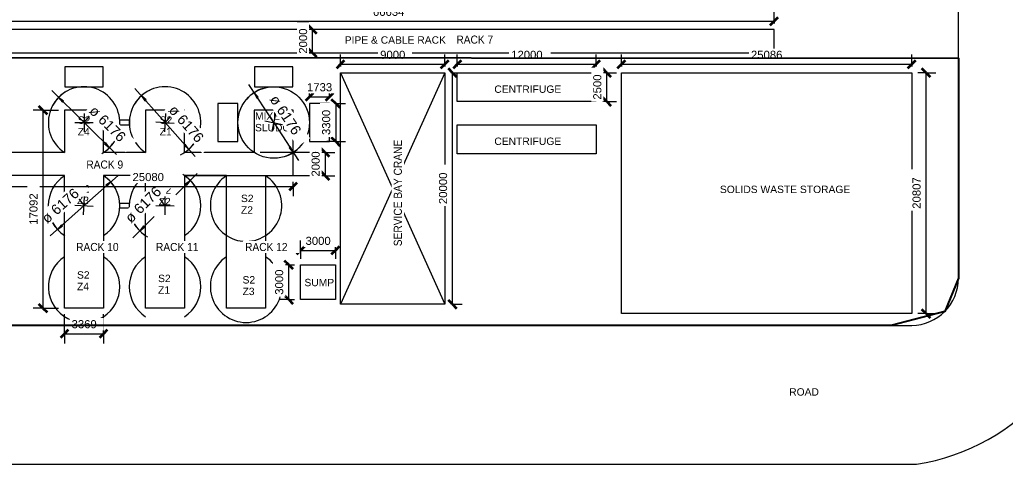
# Model space of a CAD drawing. Header units: millimetres. Extents: x 14826 to 398923, y -54749 to 51265.
# Drawn here: x 178185 to 263353, y -45560 to -7169 of the extents above; entities that cross this region are included whole.
import ezdxf

# ---------------------------------------------------------------- set-up
doc = ezdxf.new("R2010")
doc.units = ezdxf.units.MM
doc.linetypes.add('IMPORT-DASHED', pattern=[0])
for name, color, linetype, lineweight in [('A-ANNO-DIMS', 7, 'Continuous', 9), ('A-ANNO-DIMS-350', 7, 'Continuous', 9), ('FUTURE', 7, 'IMPORT-DASHED', 9), ('G-ANNO-TEXT', 7, 'Continuous', 9), ('PDF3_Geometry', 7, 'Continuous', 9), ('PDF3_Text', 7, 'Continuous', 9)]:
    doc.layers.add(name, color=color, linetype=linetype, lineweight=lineweight)
doc.layers.add('LAYOUT IMPORT_dwg', color=7, linetype='Continuous', lineweight=9, true_color=0x767676)
doc.styles.add('Arial', font='arial.ttf', dxfattribs={"height": 636.361708})
doc.styles.add('Arial_3', font='arial.ttf', dxfattribs={"height": 700})
doc.styles.add('Arial_4', font='arial.ttf', dxfattribs={"width": 0.9, "height": 700})
doc.styles.add('Arial_5', font='arial.ttf', dxfattribs={"height": 875})
doc.dimstyles.new('Diameter_-_2_5mm_Arial_1', dxfattribs={"dimscale": 304.8, "dimtxt": 892.726975, "dimasz": 1.722441, "dimexe": 2.755906, "dimexo": 0, "dimgap": 1.722441, "dimtad": 1, "dimjust": 3, "dimdec": 0, "dimzin": 0, "dimdsep": 46, "dimtxsty": 'Arial_5', "dimsah": 1, "dimcen": 0.09, "dimdle": 2.755906, "dimazin": 0, "dimtfac": 1, "dimtdec": 4, "dimtix": 1, "dimtmove": 0, "dimatfit": 2, "dimfxl": 1, "dimtvp": 1, "dimtfill": 1, "dimtolj": 1, "dimtzin": 0, "dimarcsym": 2})
doc.dimstyles.new('Diameter_-_2_5mm_Arial_2', dxfattribs={"dimscale": 304.8, "dimtxt": 892.726975, "dimasz": 1.722441, "dimexe": 2.755906, "dimexo": 0, "dimgap": 1.722441, "dimtad": 1, "dimjust": 3, "dimdec": 0, "dimzin": 0, "dimdsep": 46, "dimtxsty": 'Arial_5', "dimsah": 1, "dimcen": 0.09, "dimdle": 2.755906, "dimazin": 0, "dimtfac": 1, "dimtdec": 4, "dimtix": 1, "dimtmove": 0, "dimatfit": 2, "dimfxl": 1, "dimtvp": 1, "dimtfill": 1, "dimtolj": 1, "dimtzin": 0, "dimarcsym": 2})
doc.dimstyles.new('Greene_Arch_tick_-_2mm', dxfattribs={"dimscale": 304.8, "dimtxt": 714.18158, "dimasz": 2.296588, "dimexe": 2.755906, "dimexo": 1.722441, "dimgap": 0.86122, "dimtad": 1, "dimdec": 0, "dimzin": 0, "dimdsep": 46, "dimtxsty": 'Arial_3', "dimblk1": 'OBLIQUE', "dimblk2": 'OBLIQUE', "dimsah": 1, "dimcen": 0.09, "dimazin": 0, "dimtfac": 1, "dimtdec": 4, "dimtix": 1, "dimtmove": 0, "dimatfit": 3, "dimfxl": 1, "dimtvp": 1, "dimtfill": 1, "dimtolj": 1, "dimtzin": 0, "dimarcsym": 2})

# ---------------------------------------------------------------- blocks, each defined once
blk = doc.blocks.new('LAYOUT IMPORT_dwg__U2-326937-LEVEL 1')
at = {"layer": 'PDF3_Geometry', "flags": 128}
blk.add_lwpolyline([(1650, 781), (1650, 867), (-1650, 867), (-1650, -867), (-842, -867), (842, -867), (1650, -867), (1650, 113), (1650, 405)], close=True, dxfattribs=at)
blk = doc.blocks.new('LAYOUT IMPORT_dwg__U3-326938-LEVEL 1')
blk.add_blockref('LAYOUT IMPORT_dwg__U2-326937-LEVEL 1', (944555, 32537))
for p, rotation in [((940600, 28582), 89.99999999999997), ((944555, 24628), 180)]:
    blk.add_blockref('LAYOUT IMPORT_dwg__U2-326937-LEVEL 1', p, dxfattribs=dict(rotation=rotation))
blk = doc.blocks.new('LAYOUT IMPORT_dwg-326166-LEVEL 1')
at = {"lineweight": 9}
for p, q in [((-26933, 315379), (-88522, 315417)), ((-10868, 212791), (-10868, 311765)), ((-22851, 83899), (-22851, 311338)), ((-44685, 261983), (-24685, 270983))]:
    blk.add_line(p, q, dxfattribs=at)
at = {"lineweight": 9, "flags": 128}
for points in [[(-44685, 286252), (-44685, 311338), (-23877, 311338), (-23877, 286252)], [(-44685, 284073), (-42185, 284073), (-42185, 272073), (-44685, 272073)], [(-28085, 258534), (-28085, 261534), (-25085, 261534), (-25085, 258534)], [(-40605, 242908), (-40605, 243731), (-40155, 243731), (-40155, 242908)], [(-33428, 242908), (-33428, 243731), (-32978, 243731), (-32978, 242908)]]:
    blk.add_lwpolyline(points, close=True, dxfattribs=at)
for points in [[(-37792, 245135), (-37792, 241504), (-41440, 241504), (-41440, 238135), (-37792, 238135), (-37792, 232810)], [(-46406, 232810), (-46406, 299444), (-48406, 299444), (-48406, 232810)], [(-44685, 270983), (-24685, 270983), (-24685, 261983), (-44685, 261983), (-44685, 270983), (-24685, 261983)], [(-35792, 255504), (-24348, 255504), (-24348, 252135), (-35792, 252135), (-35792, 248504), (-35792, 257891), (-37792, 257891), (-41440, 257891), (-41440, 254521), (-37792, 254521), (-37792, 248504), (-41440, 248504), (-41440, 245135), (-37792, 245135)], [(-35792, 248504), (-24348, 248504), (-24348, 245135), (-35792, 245135), (-35792, 241504), (-24348, 241504), (-24348, 238135), (-35792, 238135), (-35792, 232810), (-35792, 230410), (-35867, 202793)]]:
    blk.add_lwpolyline(points, dxfattribs=at)
at = {"lineweight": 9}
blk.add_circle((-40380, 256206), 3088, dxfattribs=at)
for centre, radius, start, end in [((-29158, 308886), 18516, 8.94637, 89.02251), ((-26962, 311268), 4111, 0.98045, 89.59221), ((-40380, 246819), 3088, 33.06079, 326.93921), ((-33203, 246819), 3088, 33.06079, 146.93921), ((-33203, 246819), 3088, 213.06079, 326.93921), ((-40380, 239819), 3088, 33.06079, 326.93921), ((-33203, 239819), 3088, 33.06079, 146.93921), ((-33203, 239819), 3088, 213.06079, 326.93921)]:
    blk.add_arc(centre, radius, start, end, dxfattribs=at)
at = {"layer": 'FUTURE', "color": 1, "linetype": 'Continuous', "true_color": 0xff0000, "flags": 128}
blk.add_lwpolyline([(-40186, 284073), (-37686, 284073), (-37686, 272073), (-40186, 272073)], close=True, dxfattribs=at)
at = {"layer": 'FUTURE', "color": 1, "linetype": 'Continuous', "true_color": 0xff0000}
for centre, start, end in [((-33203, 253819), 213.06079, 146.93921), ((-26203, 253819), 213.06079, 146.93921), ((-26203, 246819), 33.06079, 146.93921), ((-26203, 246819), 213.06079, 326.93921), ((-26203, 239819), 33.06079, 146.93921), ((-26203, 239819), 213.06079, 33.06079)]:
    blk.add_arc(centre, 3088, start, end, dxfattribs=at)
at = {"layer": 'PDF3_Geometry', "flags": 128}
blk.add_lwpolyline([(-45115, 241469), (-45201, 241469), (-45201, 238169), (-43468, 238169), (-43468, 238978), (-43468, 240661), (-43468, 241469), (-44447, 241469), (-44740, 241469)], close=True, dxfattribs=at)
blk.add_blockref('LAYOUT IMPORT_dwg__U3-326938-LEVEL 1', (-984934, 227623))
at = {"layer": 'PDF3_Text', "attachment_point": 1, "rotation": 90, "line_spacing_factor": 0.941778, "style": 'Arial'}
for s, insert, char_height, width in [('SOLIDS WASTE STORAGE', (-34927, 294767), 636.36, 13443.39), ('ROAD', (-17435, 300755), 636.4, 3060.98), ('CENTRIFUGE', (-43582, 275273), 636.4, 6885.26), ('CENTRIFUGE', (-39083, 275273), 636.4, 6885.26), ('PIPE & CABLE RACK', (-47828, 262345), 636.36, 10444.72), ('SUMP', (-26882, 258863), 636.4, 3060.98), ('MIXED\\PSLUDGE', (-41258, 254592), 636.4, 4361.7), ('S2\\PZ2', (-34147, 253378), 636.4, 1300.72), ('S2\\PZ3', (-27115, 253517), 636.4, 1300.72), ('S2\\PZ1', (-40907, 246353), 636.4, 1300.72), ('S2\\PZ2', (-34871, 246270), 636.4, 1300.72), ('S2\\PZ1', (-27236, 246218), 636.4, 1300.72), ('S2\\PZ4', (-40907, 239276), 636.4, 1300.72), ('S2\\PZ3', (-34972, 239210), 636.4, 1300.72), ('S2\\PZ4', (-27537, 239210), 636.4, 1300.72)]:
    blk.add_mtext(s, dxfattribs=dict(at, insert=insert, char_height=char_height, width=width))
blk = doc.blocks.new('DIMBLOCK18-LEVEL 1')
at = {"layer": 'A-ANNO-DIMS-350', "transparency": 16777216}
for p, q in [((256505, -11743), (255789, -11743)), ((256505, -32551), (256505, -11743)), ((256505, -11743), (257345, -11743)), ((256505, -32551), (255789, -32551)), ((256505, -32551), (257345, -32551))]:
    blk.add_line(p, q, dxfattribs=at)
at = {"layer": 'A-ANNO-DIMS-350', "lineweight": 35, "transparency": 16777216}
for p, q in [((256505, -11743), (256155, -11393)), ((256505, -11743), (256855, -12093)), ((256505, -32551), (256155, -32201)), ((256505, -32551), (256855, -32901))]:
    blk.add_line(p, q, dxfattribs=at)
at = {"layer": 'A-ANNO-DIMS-350', "color": 0, "transparency": 16777216, "insert": (255334, -23493), "char_height": 700, "width": 3230.3, "attachment_point": 1, "rotation": 90, "line_spacing_factor": 0.941778, "style": 'Arial_3', "bg_fill": 3, "box_fill_scale": 1.25, "bg_fill_color": 256, "bg_fill_true_color": 13158600, "bg_fill_transparency": 0}
blk.add_mtext('20807', dxfattribs=at)
blk = doc.blocks.new('_Oblique')
at = {"color": 0, "linetype": 'ByBlock', "lineweight": -2}
blk.add_line((-0.5, -0.5), (0.5, 0.5), dxfattribs=at)
blk = doc.blocks.new('DIMBLOCK19-LEVEL 1')
at = {"layer": 'A-ANNO-DIMS-350', "transparency": 16777216}
for p, q in [((230178, -11019), (230178, -10179)), ((255264, -11019), (255264, -10179)), ((230178, -11019), (255264, -11019)), ((230178, -11019), (230178, -11218)), ((255264, -11019), (255264, -11218))]:
    blk.add_line(p, q, dxfattribs=at)
at = {"layer": 'A-ANNO-DIMS-350', "lineweight": 35, "transparency": 16777216}
for p, q in [((230178, -11019), (229828, -11369)), ((230178, -11019), (230528, -10669)), ((255264, -11019), (254914, -11369)), ((255264, -11019), (255614, -10669))]:
    blk.add_line(p, q, dxfattribs=at)
at = {"layer": 'A-ANNO-DIMS-350', "color": 0, "transparency": 16777216, "insert": (241375, -9848), "char_height": 700, "width": 3230.3, "attachment_point": 1, "line_spacing_factor": 0.941778, "style": 'Arial_3', "bg_fill": 3, "box_fill_scale": 1.25, "bg_fill_color": 256, "bg_fill_true_color": 13158600, "bg_fill_transparency": 0}
blk.add_mtext('25086', dxfattribs=at)
blk = doc.blocks.new('DIMBLOCK20-LEVEL 1')
at = {"layer": 'A-ANNO-DIMS-350', "transparency": 16777216}
for p, q in [((215999, -11019), (215999, -10179)), ((227999, -11019), (227999, -10179)), ((215999, -11019), (227999, -11019)), ((215999, -11019), (215999, -11218)), ((227999, -11019), (227999, -11218))]:
    blk.add_line(p, q, dxfattribs=at)
at = {"layer": 'A-ANNO-DIMS-350', "lineweight": 35, "transparency": 16777216}
for p, q in [((215999, -11019), (215649, -11369)), ((215999, -11019), (216349, -10669)), ((227999, -11019), (227649, -11369)), ((227999, -11019), (228349, -10669))]:
    blk.add_line(p, q, dxfattribs=at)
at = {"layer": 'A-ANNO-DIMS-350', "color": 0, "transparency": 16777216, "insert": (220653, -9848), "char_height": 700, "width": 3230.3, "attachment_point": 1, "line_spacing_factor": 0.941778, "style": 'Arial_3', "bg_fill": 3, "box_fill_scale": 1.25, "bg_fill_color": 256, "bg_fill_true_color": 13158600, "bg_fill_transparency": 0}
blk.add_mtext('12000', dxfattribs=at)
blk = doc.blocks.new('DIMBLOCK21-LEVEL 1')
at = {"layer": 'A-ANNO-DIMS-350', "transparency": 16777216}
for p, q in [((228915, -11743), (228524, -11743)), ((228915, -14243), (228915, -11743)), ((228915, -11743), (229755, -11743)), ((228915, -14243), (228524, -14243)), ((228915, -14243), (229755, -14243))]:
    blk.add_line(p, q, dxfattribs=at)
at = {"layer": 'A-ANNO-DIMS-350', "lineweight": 35, "transparency": 16777216}
for p, q in [((228915, -11743), (228565, -11393)), ((228915, -11743), (229265, -12093)), ((228915, -14243), (228565, -13893)), ((228915, -14243), (229265, -14593))]:
    blk.add_line(p, q, dxfattribs=at)
at = {"layer": 'A-ANNO-DIMS-350', "color": 0, "transparency": 16777216, "insert": (227744, -14070), "char_height": 700, "width": 2584.24, "attachment_point": 1, "rotation": 90, "line_spacing_factor": 0.941778, "style": 'Arial_3', "bg_fill": 3, "box_fill_scale": 1.25, "bg_fill_color": 256, "bg_fill_true_color": 13158600, "bg_fill_transparency": 0}
blk.add_mtext('2500', dxfattribs=at)
blk = doc.blocks.new('DIMBLOCK22-LEVEL 1')
at = {"layer": 'A-ANNO-DIMS-350', "lineweight": 35, "transparency": 16777216}
for p, q in [((215588, -11743), (215238, -11393)), ((215588, -11743), (215938, -12093)), ((215588, -31743), (215238, -31393)), ((215588, -31743), (215938, -32093))]:
    blk.add_line(p, q, dxfattribs=at)
at = {"layer": 'A-ANNO-DIMS-350', "transparency": 16777216}
for p, q in [((215588, -11743), (215435, -11743)), ((215588, -31743), (215588, -11743)), ((215588, -11743), (216428, -11743)), ((215588, -31743), (215435, -31743)), ((215588, -31743), (216428, -31743))]:
    blk.add_line(p, q, dxfattribs=at)
at = {"layer": 'A-ANNO-DIMS-350', "color": 0, "transparency": 16777216, "insert": (214417, -23089), "char_height": 700, "width": 3230.3, "attachment_point": 1, "rotation": 90, "line_spacing_factor": 0.941778, "style": 'Arial_3', "bg_fill": 3, "box_fill_scale": 1.25, "bg_fill_color": 256, "bg_fill_true_color": 13158600, "bg_fill_transparency": 0}
blk.add_mtext('20000', dxfattribs=at)
blk = doc.blocks.new('DIMBLOCK23-LEVEL 1')
at = {"layer": 'A-ANNO-DIMS-350', "transparency": 16777216}
for p, q in [((205910, -11019), (205910, -10179)), ((214910, -11019), (214910, -10179)), ((205910, -11019), (214910, -11019)), ((205910, -11019), (205910, -11218)), ((214910, -11019), (214910, -11218))]:
    blk.add_line(p, q, dxfattribs=at)
at = {"layer": 'A-ANNO-DIMS-350', "lineweight": 35, "transparency": 16777216}
for p, q in [((205910, -11019), (205560, -11369)), ((205910, -11019), (206260, -10669)), ((214910, -11019), (214560, -11369)), ((214910, -11019), (215260, -10669))]:
    blk.add_line(p, q, dxfattribs=at)
at = {"layer": 'A-ANNO-DIMS-350', "color": 0, "transparency": 16777216, "insert": (209333, -9848), "char_height": 700, "width": 2584.24, "attachment_point": 1, "line_spacing_factor": 0.941778, "style": 'Arial_3', "bg_fill": 3, "box_fill_scale": 1.25, "bg_fill_color": 256, "bg_fill_true_color": 13158600, "bg_fill_transparency": 0}
blk.add_mtext('9000', dxfattribs=at)
blk = doc.blocks.new('DIMBLOCK52-LEVEL 1')
at = {"layer": 'A-ANNO-DIMS-350', "transparency": 16777216}
for p, q in [((202460, -27086), (202460, -26246)), ((205460, -27086), (205460, -26246)), ((202460, -27086), (205460, -27086)), ((202460, -27086), (202460, -27817)), ((205460, -27086), (205460, -27817))]:
    blk.add_line(p, q, dxfattribs=at)
at = {"layer": 'A-ANNO-DIMS-350', "lineweight": 35, "transparency": 16777216}
for p, q in [((202460, -27086), (202110, -27436)), ((202460, -27086), (202810, -26736)), ((205460, -27086), (205110, -27436)), ((205460, -27086), (205810, -26736))]:
    blk.add_line(p, q, dxfattribs=at)
at = {"layer": 'A-ANNO-DIMS-350', "color": 0, "transparency": 16777216, "insert": (202884, -25915), "char_height": 700, "width": 2584.24, "attachment_point": 1, "line_spacing_factor": 0.941778, "style": 'Arial_3', "bg_fill": 3, "box_fill_scale": 1.25, "bg_fill_color": 256, "bg_fill_true_color": 13158600, "bg_fill_transparency": 0}
blk.add_mtext('3000', dxfattribs=at)
blk = doc.blocks.new('DIMBLOCK53-LEVEL 1')
at = {"layer": 'A-ANNO-DIMS-350', "lineweight": 35, "transparency": 16777216}
for p, q in [((201428, -28342), (201078, -27992)), ((201428, -28342), (201778, -28692)), ((201428, -31342), (201078, -30992)), ((201428, -31342), (201778, -31692))]:
    blk.add_line(p, q, dxfattribs=at)
at = {"layer": 'A-ANNO-DIMS-350', "transparency": 16777216}
for p, q in [((201428, -28342), (200588, -28342)), ((201428, -31342), (201428, -28342)), ((201428, -28342), (201935, -28342)), ((201428, -31342), (200588, -31342)), ((201428, -31342), (201935, -31342))]:
    blk.add_line(p, q, dxfattribs=at)
at = {"layer": 'A-ANNO-DIMS-350', "color": 0, "transparency": 16777216, "insert": (200257, -30919), "char_height": 700, "width": 2584.24, "attachment_point": 1, "rotation": 90, "line_spacing_factor": 0.941778, "style": 'Arial_3', "bg_fill": 3, "box_fill_scale": 1.25, "bg_fill_color": 256, "bg_fill_true_color": 13158600, "bg_fill_transparency": 0}
blk.add_mtext('3000', dxfattribs=at)
blk = doc.blocks.new('DIMBLOCK54-LEVEL 1')
at = {"layer": 'A-ANNO-DIMS-350', "transparency": 16777216}
for points in [[(198437, -13467), (198667, -13943), (198783, -13867)], [(201827, -18629), (201597, -18152), (201481, -18228)]]:
    blk.add_hatch(color=256, dxfattribs=at).paths.add_polyline_path(points)
for p, q in [((200132, -16048), (197976, -12764)), ((198437, -13467), (198667, -13943)), ((198783, -13867), (198437, -13467)), ((198667, -13943), (198783, -13867)), ((200293, -15272), (199971, -16823)), ((199356, -15887), (200907, -16209)), ((200132, -16048), (202288, -19331)), ((201597, -18152), (201481, -18228)), ((201481, -18228), (201827, -18629)), ((201827, -18629), (201597, -18152))]:
    blk.add_line(p, q, dxfattribs=at)
for start, end in [(107.7078, 138.87729), (287.7078, 318.87729)]:
    blk.add_arc((200132, -16048), 3088, start, end, dxfattribs=at)
at = {"layer": 'A-ANNO-DIMS-350', "color": 0, "transparency": 16777216, "insert": (200484, -13558), "char_height": 875, "width": 4532.31, "attachment_point": 1, "rotation": 303.29255, "line_spacing_factor": 0.941778, "style": 'Arial_5', "bg_fill": 3, "box_fill_scale": 1.25, "bg_fill_color": 256, "bg_fill_true_color": 13158600, "bg_fill_transparency": 0}
blk.add_mtext('ø 6176', dxfattribs=at)
blk = doc.blocks.new('DIMBLOCK55-LEVEL 1')
at = {"layer": 'A-ANNO-DIMS-350', "transparency": 16777216}
for points in [[(188702, -13732), (188998, -14172), (189102, -14080)], [(192789, -18364), (192493, -17924), (192389, -18016)]]:
    blk.add_hatch(color=256, dxfattribs=at).paths.add_polyline_path(points)
for p, q in [((190745, -16048), (188147, -13102)), ((188702, -13732), (188998, -14172)), ((189102, -14080), (188702, -13732)), ((188998, -14172), (189102, -14080)), ((190795, -15257), (190696, -16838)), ((189955, -15998), (191536, -16097)), ((190745, -16048), (193344, -18994)), ((192493, -17924), (192389, -18016)), ((192389, -18016), (192789, -18364)), ((192789, -18364), (192493, -17924))]:
    blk.add_line(p, q, dxfattribs=at)
for start, end in [(115.83575, 147.00524), (295.83575, 327.00524)]:
    blk.add_arc((190745, -16048), 3088, start, end, dxfattribs=at)
blk.add_ellipse((190344, -15593), major_axis=(975, 861), ratio=0.466251, start_param=4.712389, end_param=6.283185, dxfattribs=at)
at = {"layer": 'A-ANNO-DIMS-350', "color": 0, "transparency": 16777216, "insert": (191656, -14435), "char_height": 875, "width": 4532.31, "attachment_point": 1, "rotation": 311.42049, "line_spacing_factor": 0.941778, "style": 'Arial_5', "bg_fill": 3, "box_fill_scale": 1.25, "bg_fill_color": 256, "bg_fill_true_color": 13158600, "bg_fill_transparency": 0}
blk.add_mtext('ø 6176', dxfattribs=at)
blk = doc.blocks.new('DIMBLOCK56-LEVEL 1')
at = {"layer": 'A-ANNO-DIMS-350', "transparency": 16777216}
for points in [[(181548, -13878), (181873, -14296), (181970, -14198)], [(185943, -18218), (185618, -17800), (185521, -17898)]]:
    blk.add_hatch(color=256, dxfattribs=at).paths.add_polyline_path(points)
for p, q in [((183745, -16048), (180950, -13288)), ((181548, -13878), (181873, -14296)), ((181970, -14198), (181548, -13878)), ((181873, -14296), (181970, -14198)), ((183741, -15256), (183750, -16840)), ((182954, -16053), (184537, -16043)), ((183745, -16048), (186541, -18808)), ((185618, -17800), (185521, -17898)), ((185943, -18218), (185618, -17800)), ((185521, -17898), (185943, -18218))]:
    blk.add_line(p, q, dxfattribs=at)
for start, end in [(119.7747, 150.94419), (299.7747, 330.94419)]:
    blk.add_arc((183745, -16048), 3088, start, end, dxfattribs=at)
blk.add_ellipse((183475, -15780), major_axis=(948, 960), ratio=0.282027, start_param=4.712389, end_param=6.283185, dxfattribs=at)
at = {"layer": 'A-ANNO-DIMS-350', "color": 0, "transparency": 16777216, "insert": (184739, -14501), "char_height": 875, "width": 4532.31, "attachment_point": 1, "rotation": 315.35945, "line_spacing_factor": 0.941778, "style": 'Arial_5', "bg_fill": 3, "box_fill_scale": 1.25, "bg_fill_color": 256, "bg_fill_true_color": 13158600, "bg_fill_transparency": 0}
blk.add_mtext('ø 6176', dxfattribs=at)
blk = doc.blocks.new('DIMBLOCK57-LEVEL 1')
at = {"layer": 'A-ANNO-DIMS-350', "transparency": 16777216}
for points in [[(186053, -21172), (185615, -21469), (185707, -21572)], [(181438, -25277), (181876, -24979), (181784, -24876)]]:
    blk.add_hatch(color=256, dxfattribs=at).paths.add_polyline_path(points)
for p, q in [((183745, -23224), (186681, -20614)), ((186053, -21172), (185615, -21469)), ((185707, -21572), (186053, -21172)), ((185615, -21469), (185707, -21572)), ((183699, -24015), (183792, -22434)), ((183745, -23224), (180810, -25835)), ((182955, -23178), (184536, -23270)), ((181784, -24876), (181438, -25277)), ((181438, -25277), (181876, -24979)), ((181876, -24979), (181784, -24876))]:
    blk.add_line(p, q, dxfattribs=at)
for start, end in [(26.06654, 57.23602), (206.06654, 237.23602)]:
    blk.add_arc((183745, -23224), 3088, start, end, dxfattribs=at)
blk.add_ellipse((183995, -23003), major_axis=(-899, 1010), ratio=0.246467, start_param=0, end_param=1.570796, dxfattribs=at)
at = {"layer": 'A-ANNO-DIMS-350', "color": 0, "transparency": 16777216, "insert": (179975, -24167), "char_height": 875, "width": 4532.31, "attachment_point": 1, "rotation": 41.65128, "line_spacing_factor": 0.941778, "style": 'Arial_5', "bg_fill": 3, "box_fill_scale": 1.25, "bg_fill_color": 256, "bg_fill_true_color": 13158600, "bg_fill_transparency": 0}
blk.add_mtext('ø 6176', dxfattribs=at)
blk = doc.blocks.new('DIMBLOCK58-LEVEL 1')
at = {"layer": 'A-ANNO-DIMS-350', "transparency": 16777216}
for points in [[(192936, -21048), (192515, -21369), (192613, -21467)], [(188555, -25401), (188976, -25080), (188878, -24982)]]:
    blk.add_hatch(color=256, dxfattribs=at).paths.add_polyline_path(points)
for p, q in [((191681, -22295), (193532, -20456)), ((192936, -21048), (192515, -21369)), ((192613, -21467), (192936, -21048)), ((192515, -21369), (192613, -21467)), ((190743, -24016), (190748, -22432)), ((189954, -23222), (191537, -23227)), ((189810, -24154), (187959, -25993)), ((188878, -24982), (188555, -25401)), ((188555, -25401), (188976, -25080)), ((188976, -25080), (188878, -24982))]:
    blk.add_line(p, q, dxfattribs=at)
for start, end in [(29.22746, 60.39695), (209.22746, 240.39695)]:
    blk.add_arc((190745, -23224), 3088, start, end, dxfattribs=at)
blk.add_ellipse((191164, -22808), major_axis=(-981, 988), ratio=0.424109, start_param=0, end_param=1.570796, dxfattribs=at)
at = {"layer": 'A-ANNO-DIMS-350', "color": 0, "transparency": 16777216, "insert": (187187, -24164), "char_height": 875, "width": 4532.31, "attachment_point": 1, "rotation": 44.81221, "line_spacing_factor": 0.941778, "style": 'Arial_5', "bg_fill": 3, "box_fill_scale": 1.25, "bg_fill_color": 256, "bg_fill_true_color": 13158600, "bg_fill_transparency": 0}
blk.add_mtext('ø 6176', dxfattribs=at)
blk = doc.blocks.new('DIMBLOCK67-LEVEL 1')
at = {"layer": 'A-ANNO-DIMS-350', "lineweight": 35, "transparency": 16777216}
for p, q in [((205489, -14398), (205139, -14048)), ((205489, -14398), (205839, -14748)), ((205489, -17698), (205139, -17348)), ((205489, -17698), (205839, -18048))]:
    blk.add_line(p, q, dxfattribs=at)
at = {"layer": 'A-ANNO-DIMS-350', "transparency": 16777216}
for p, q in [((205489, -14398), (205479, -14398)), ((205489, -14398), (205489, -17698)), ((205489, -14398), (206329, -14398)), ((205489, -17698), (204725, -17698)), ((205489, -17698), (206329, -17698))]:
    blk.add_line(p, q, dxfattribs=at)
at = {"layer": 'A-ANNO-DIMS-350', "color": 0, "transparency": 16777216, "insert": (204317, -17125), "char_height": 700, "width": 2584.24, "attachment_point": 1, "rotation": 90, "line_spacing_factor": 0.941778, "style": 'Arial_3', "bg_fill": 3, "box_fill_scale": 1.25, "bg_fill_color": 256, "bg_fill_true_color": 13158600, "bg_fill_transparency": 0}
blk.add_mtext('3300', dxfattribs=at)
blk = doc.blocks.new('DIMBLOCK68-LEVEL 1')
at = {"layer": 'A-ANNO-DIMS-350', "transparency": 16777216}
for p, q in [((203220, -13820), (203220, -12980)), ((204954, -13820), (204954, -12980)), ((203220, -13820), (204954, -13820)), ((203220, -13820), (203220, -13873)), ((204954, -13820), (204954, -13873))]:
    blk.add_line(p, q, dxfattribs=at)
at = {"layer": 'A-ANNO-DIMS-350', "lineweight": 35, "transparency": 16777216}
for p, q in [((203220, -13820), (203570, -13470)), ((204954, -13820), (205304, -13470)), ((203220, -13820), (202870, -14170)), ((204954, -13820), (204604, -14170))]:
    blk.add_line(p, q, dxfattribs=at)
at = {"layer": 'A-ANNO-DIMS-350', "color": 0, "transparency": 16777216, "insert": (203010, -12648), "char_height": 700, "width": 2584.24, "attachment_point": 1, "line_spacing_factor": 0.941778, "style": 'Arial_3', "bg_fill": 3, "box_fill_scale": 1.25, "bg_fill_color": 256, "bg_fill_true_color": 13158600, "bg_fill_transparency": 0}
blk.add_mtext('1733', dxfattribs=at)
blk = doc.blocks.new('DIMBLOCK81-LEVEL 1')
at = {"layer": 'A-ANNO-DIMS-350', "transparency": 16777216}
for p, q in [((203494, -8022), (202654, -8022)), ((203494, -10022), (203494, -8022)), ((203494, -8022), (203524, -8022)), ((203494, -10022), (202654, -10022)), ((203494, -10022), (203524, -10022))]:
    blk.add_line(p, q, dxfattribs=at)
at = {"layer": 'A-ANNO-DIMS-350', "lineweight": 35, "transparency": 16777216}
for p, q in [((203494, -8022), (203144, -7672)), ((203494, -8022), (203844, -8372)), ((203494, -10022), (203144, -9672)), ((203494, -10022), (203844, -10372))]:
    blk.add_line(p, q, dxfattribs=at)
at = {"layer": 'A-ANNO-DIMS-350', "color": 0, "transparency": 16777216, "insert": (202322, -10099), "char_height": 700, "width": 2584.24, "attachment_point": 1, "rotation": 90, "line_spacing_factor": 0.941778, "style": 'Arial_3', "bg_fill": 3, "box_fill_scale": 1.25, "bg_fill_color": 256, "bg_fill_true_color": 13158600, "bg_fill_transparency": 0}
blk.add_mtext('2000', dxfattribs=at)
blk = doc.blocks.new('DIMBLOCK82-LEVEL 1')
at = {"layer": 'A-ANNO-DIMS-350', "transparency": 16777216}
for p, q in [((176736, -7306), (176736, -6466)), ((243370, -7306), (243370, -6466)), ((176736, -7306), (243370, -7306)), ((176736, -7306), (176736, -7336)), ((243370, -7306), (243370, -7497))]:
    blk.add_line(p, q, dxfattribs=at)
at = {"layer": 'A-ANNO-DIMS-350', "lineweight": 35, "transparency": 16777216}
for p, q in [((176736, -7306), (176386, -7656)), ((176736, -7306), (177086, -6956)), ((243370, -7306), (243020, -7656)), ((243370, -7306), (243720, -6956))]:
    blk.add_line(p, q, dxfattribs=at)
at = {"layer": 'A-ANNO-DIMS-350', "color": 0, "transparency": 16777216, "insert": (208707, -6135), "char_height": 700, "width": 3230.3, "attachment_point": 1, "line_spacing_factor": 0.941778, "style": 'Arial_3', "bg_fill": 3, "box_fill_scale": 1.25, "bg_fill_color": 256, "bg_fill_true_color": 13158600, "bg_fill_transparency": 0}
blk.add_mtext('66634', dxfattribs=at)
blk = doc.blocks.new('DIMBLOCK85-LEVEL 1')
at = {"layer": 'A-ANNO-DIMS-350', "transparency": 16777216}
for p, q in [((176736, -21575), (176736, -19161)), ((201817, -21575), (201817, -21161)), ((176736, -21575), (201817, -21575)), ((176736, -21575), (176736, -22415)), ((201817, -21575), (201817, -22415))]:
    blk.add_line(p, q, dxfattribs=at)
at = {"layer": 'A-ANNO-DIMS-350', "lineweight": 35, "transparency": 16777216}
for p, q in [((176736, -21575), (177086, -21225)), ((201817, -21575), (202167, -21225)), ((176736, -21575), (176386, -21925)), ((201817, -21575), (201467, -21925))]:
    blk.add_line(p, q, dxfattribs=at)
at = {"layer": 'A-ANNO-DIMS-350', "color": 0, "transparency": 16777216, "insert": (187931, -20404), "char_height": 700, "width": 3230.3, "attachment_point": 1, "line_spacing_factor": 0.941778, "style": 'Arial_3', "bg_fill": 3, "box_fill_scale": 1.25, "bg_fill_color": 256, "bg_fill_true_color": 13158600, "bg_fill_transparency": 0}
blk.add_mtext('25080', dxfattribs=at)
blk = doc.blocks.new('DIMBLOCK86-LEVEL 1')
at = {"layer": 'A-ANNO-DIMS-350', "transparency": 16777216}
for p, q in [((204577, -18636), (198972, -18636)), ((204577, -18636), (204577, -20636)), ((204577, -18636), (205417, -18636)), ((204577, -20636), (196586, -20636)), ((204577, -20636), (205417, -20636))]:
    blk.add_line(p, q, dxfattribs=at)
at = {"layer": 'A-ANNO-DIMS-350', "lineweight": 35, "transparency": 16777216}
for p, q in [((204577, -18636), (204227, -18286)), ((204577, -18636), (204927, -18986)), ((204577, -20636), (204227, -20286)), ((204577, -20636), (204927, -20986))]:
    blk.add_line(p, q, dxfattribs=at)
at = {"layer": 'A-ANNO-DIMS-350', "color": 0, "transparency": 16777216, "insert": (203406, -20713), "char_height": 700, "width": 2584.24, "attachment_point": 1, "rotation": 90, "line_spacing_factor": 0.941778, "style": 'Arial_3', "bg_fill": 3, "box_fill_scale": 1.25, "bg_fill_color": 256, "bg_fill_true_color": 13158600, "bg_fill_transparency": 0}
blk.add_mtext('2000', dxfattribs=at)
blk = doc.blocks.new('DIMBLOCK87-LEVEL 1')
at = {"layer": 'A-ANNO-DIMS-350', "transparency": 16777216}
for p, q in [((180197, -14987), (179357, -14987)), ((180197, -14987), (180197, -32080)), ((180197, -14987), (181536, -14987)), ((180197, -32080), (179357, -32080)), ((180197, -32080), (181536, -32080))]:
    blk.add_line(p, q, dxfattribs=at)
at = {"layer": 'A-ANNO-DIMS-350', "lineweight": 35, "transparency": 16777216}
for p, q in [((180197, -14987), (179847, -14637)), ((180197, -14987), (180547, -15337)), ((180197, -32080), (179847, -31730)), ((180197, -32080), (180547, -32430))]:
    blk.add_line(p, q, dxfattribs=at)
at = {"layer": 'A-ANNO-DIMS-350', "color": 0, "transparency": 16777216, "insert": (179026, -24880), "char_height": 700, "width": 3230.3, "attachment_point": 1, "rotation": 90, "line_spacing_factor": 0.941778, "style": 'Arial_3', "bg_fill": 3, "box_fill_scale": 1.25, "bg_fill_color": 256, "bg_fill_true_color": 13158600, "bg_fill_transparency": 0}
blk.add_mtext('17092', dxfattribs=at)
blk = doc.blocks.new('DIMBLOCK88-LEVEL 1')
at = {"layer": 'A-ANNO-DIMS-350', "transparency": 16777216}
for p, q in [((182061, -34285), (182061, -32605)), ((185430, -34285), (185430, -32605)), ((182061, -34285), (185430, -34285)), ((182061, -34285), (182061, -35125)), ((185430, -34285), (185430, -35125))]:
    blk.add_line(p, q, dxfattribs=at)
at = {"layer": 'A-ANNO-DIMS-350', "lineweight": 35, "transparency": 16777216}
for p, q in [((182061, -34285), (182411, -33935)), ((185430, -34285), (185780, -33935)), ((182061, -34285), (181711, -34635)), ((185430, -34285), (185080, -34635))]:
    blk.add_line(p, q, dxfattribs=at)
at = {"layer": 'A-ANNO-DIMS-350', "color": 0, "transparency": 16777216, "insert": (182669, -33113), "char_height": 700, "width": 2584.24, "attachment_point": 1, "line_spacing_factor": 0.941778, "style": 'Arial_3', "bg_fill": 3, "box_fill_scale": 1.25, "bg_fill_color": 256, "bg_fill_true_color": 13158600, "bg_fill_transparency": 0}
blk.add_mtext('3369', dxfattribs=at)

msp = doc.modelspace()

# ---------------------------------------------------------------- block references
at = {"layer": 'LAYOUT IMPORT_dwg', "color": 7, "rotation": 269.9999999999997}
msp.add_blockref('LAYOUT IMPORT_dwg-326166-LEVEL 1', (-56073.9, -56427.6), dxfattribs=at)

# ---------------------------------------------------------------- next in the draw order: texts
at = {"layer": 'G-ANNO-TEXT', "insert": (210508.6, -26729.6), "char_height": 700, "width": 11389.173, "attachment_point": 1, "rotation": 90, "style": 'Arial_4', "bg_fill": 3, "box_fill_scale": 1.25, "bg_fill_color": 256, "bg_fill_true_color": 13158600, "bg_fill_transparency": 0}
msp.add_mtext('SERVICE BAY CRANE', dxfattribs=at)

# ---------------------------------------------------------------- next in the draw order: dimensions: what is measured, and where the dimension line sits
at = {"layer": 'A-ANNO-DIMS'}
for base, p1, p2, override, picture, middle in [((203493.5, -8022), (202998.5, -10022), (202998.5, -8022), {"dimpost": '<>', "dimfxl": 2000}, 'DIMBLOCK81-LEVEL 1', (202873.6, -9022)), ((256504.9003, -11743.0412), (255264.2091, -32550.5276), (255264.2091, -11743.0412), {"dimpost": '<>', "dimfxl": 20807.486344}, 'DIMBLOCK18-LEVEL 1', (255884.9992, -22146.7844)), ((205488.6, -17697.8), (204953.6, -14397.9), (204199.5, -17697.8), {"dimpost": '<>', "dimfxl": 3385.035437}, 'DIMBLOCK67-LEVEL 1', (204868.4, -16047.9))]:
    dim = msp.add_linear_dim(base=base, p1=p1, p2=p2, angle=90, dimstyle='Greene_Arch_tick_-_2mm', override=override, dxfattribs=at)
    dim.commit()
    dim.dimension.update_dxf_attribs({"geometry": picture, "text_midpoint": middle})
for base, p1, p2, override, picture, middle in [((227998.9, -11019.1), (215998.9, -11743), (227998.9, -11743), {"dimpost": '<>', "dimfxl": 12000}, 'DIMBLOCK20-LEVEL 1', (221998.9, -10399.2)), ((205460.4, -27086.4), (202460.4, -28342.2), (205460.4, -28342.2), {"dimpost": '<>', "dimfxl": 3000}, 'DIMBLOCK52-LEVEL 1', (203960.4, -26466.2))]:
    dim = msp.add_linear_dim(base=base, p1=p1, p2=p2, dimstyle='Greene_Arch_tick_-_2mm', override=override, dxfattribs=at)
    dim.commit()
    dim.dimension.update_dxf_attribs({"geometry": picture, "text_midpoint": middle})
for p1, p2, dimstyle, picture, middle in [((201827.1, -18629.2), (198436.8, -13466.5), 'Diameter_-_2_5mm_Arial_1', 'DIMBLOCK54-LEVEL 1', (200957.7, -15505.6)), ((192788.6, -18363.6), (188702.4, -13732.1), 'Diameter_-_2_5mm_Arial_2', 'DIMBLOCK55-LEVEL 1', (191486.3, -15394.3)), ((186053, -21171.8), (181438, -25276.6), 'Diameter_-_2_5mm_Arial_2', 'DIMBLOCK57-LEVEL 1', (183089, -22486.1))]:
    dim = msp.add_diameter_dim_2p(p1=p1, p2=p2, dimstyle=dimstyle, override={"dimpost": 'ø<>'}, dxfattribs=at)
    dim.commit()
    dim.dimension.update_dxf_attribs({"geometry": picture, "text_midpoint": middle})

# ---------------------------------------------------------------- next in the draw order: texts
at = {"layer": 'G-ANNO-TEXT', "char_height": 700, "attachment_point": 1, "style": 'Arial_4', "bg_fill": 3, "box_fill_scale": 1.25, "bg_fill_color": 256, "bg_fill_true_color": 13158600, "bg_fill_transparency": 0}
for s, insert, width in [('RACK 7', (215920.7, -8534.5), 3939.492), ('RACK 12', (197660.7, -26445.6), 4545.568)]:
    msp.add_mtext(s, dxfattribs=dict(at, insert=insert, width=width))

# ---------------------------------------------------------------- next in the draw order: dimensions: what is measured, and where the dimension line sits
at = {"layer": 'A-ANNO-DIMS'}
for base, p1, p2, override, picture, middle in [((255264.2, -11019.1), (230178.3, -11743), (255264.2, -11743), {"dimpost": '<>', "dimfxl": 25085.910954}, 'DIMBLOCK19-LEVEL 1', (242721.3, -10399.2)), ((204953.5945, -13819.5261), (203220.1246, -14397.8791), (204953.5945, -14397.8791), {"dimpost": '<>', "dimfxl": 1733.469834}, 'DIMBLOCK68-LEVEL 1', (204086.8595, -13199.3863))]:
    dim = msp.add_linear_dim(base=base, p1=p1, p2=p2, dimstyle='Greene_Arch_tick_-_2mm', override=override, dxfattribs=at)
    dim.commit()
    dim.dimension.update_dxf_attribs({"geometry": picture, "text_midpoint": middle})
for base, p1, p2, override, picture, middle in [((215588.3, -11743), (214909.5, -31743), (214909.5, -11743), {"dimpost": '<>', "dimfxl": 20000}, 'DIMBLOCK22-LEVEL 1', (214968.4, -21743)), ((201428.2, -28342.2), (202460.4, -31342.2), (202460.4, -28342.2), {"dimpost": '<>', "dimfxl": 3000}, 'DIMBLOCK53-LEVEL 1', (200808.1, -29842.2))]:
    dim = msp.add_linear_dim(base=base, p1=p1, p2=p2, angle=90, dimstyle='Greene_Arch_tick_-_2mm', override=override, dxfattribs=at)
    dim.commit()
    dim.dimension.update_dxf_attribs({"geometry": picture, "text_midpoint": middle})
for p1, p2, picture, middle in [((185942.8, -18217.8), (181548.2, -13878), 'DIMBLOCK56-LEVEL 1', (184439.6, -15345)), ((192936.3, -21047.7), (188554.7, -25400.7), 'DIMBLOCK58-LEVEL 1', (190049.3, -22523.4))]:
    dim = msp.add_diameter_dim_2p(p1=p1, p2=p2, dimstyle='Diameter_-_2_5mm_Arial_2', override={"dimpost": 'ø<>'}, dxfattribs=at)
    dim.commit()
    dim.dimension.update_dxf_attribs({"geometry": picture, "text_midpoint": middle})

# ---------------------------------------------------------------- next in the draw order: texts
at = {"layer": 'G-ANNO-TEXT', "char_height": 700, "attachment_point": 1, "style": 'Arial_4', "bg_fill": 3, "box_fill_scale": 1.25, "bg_fill_color": 256, "bg_fill_true_color": 13158600, "bg_fill_transparency": 0}
for s, insert, width in [('RACK 9', (183944.2, -19326), 3939.492), ('RACK 10', (183060.7, -26445.6), 4545.568), ('RACK 11', (189960.7, -26445.6), 4545.568)]:
    msp.add_mtext(s, dxfattribs=dict(at, insert=insert, width=width))

# ---------------------------------------------------------------- next in the draw order: dimensions: what is measured, and where the dimension line sits
at = {"layer": 'A-ANNO-DIMS'}
for base, p1, p2, override, picture, middle in [((243370.4, -7305.8), (176736.3, -6810.8), (243370.4, -8022), {"dimpost": '<>', "dimfxl": 66645.114888}, 'DIMBLOCK82-LEVEL 1', (210053.4, -6685.6)), ((214909.5, -11019.1), (205909.5, -11743), (214909.5, -11743), {"dimpost": '<>', "dimfxl": 9000}, 'DIMBLOCK23-LEVEL 1', (210409.5, -10399.2))]:
    dim = msp.add_linear_dim(base=base, p1=p1, p2=p2, dimstyle='Greene_Arch_tick_-_2mm', override=override, dxfattribs=at)
    dim.commit()
    dim.dimension.update_dxf_attribs({"geometry": picture, "text_midpoint": middle})
dim = msp.add_linear_dim(base=(228915.3, -11743), p1=(227998.9, -14243), p2=(227998.9, -11743), angle=90, dimstyle='Greene_Arch_tick_-_2mm', override={"dimpost": '<>', "dimfxl": 2500}, dxfattribs=at)
dim.commit()
dim.dimension.update_dxf_attribs({"geometry": 'DIMBLOCK21-LEVEL 1', "text_midpoint": (228295.4, -12993)})

# ---------------------------------------------------------------- next in the draw order: dimensions: what is measured, and where the dimension line sits
dim = msp.add_linear_dim(base=(201816.6, -21575.3), p1=(176736.3, -18636.1), p2=(201816.6, -20636.1), dimstyle='Greene_Arch_tick_-_2mm', override={"dimpost": '<>', "dimfxl": 25159.91656}, dxfattribs=at)
dim.commit()
dim.dimension.update_dxf_attribs({"geometry": 'DIMBLOCK85-LEVEL 1', "text_midpoint": (189276.5, -20955.4)})

# ---------------------------------------------------------------- next in the draw order: dimensions: what is measured, and where the dimension line sits
for base, p1, p2, override, picture, middle in [((180197.2, -32079.8), (182060.8, -14987.4), (182060.8, -32079.8), {"dimpost": '<>', "dimfxl": 17092.484336}, 'DIMBLOCK87-LEVEL 1', (179577.3, -23533.6)), ((204577.4, -20636.1), (198447.3, -18636.1), (196060.8, -20636.1), {"dimpost": '<>', "dimfxl": 3113.707303}, 'DIMBLOCK86-LEVEL 1', (203957.5, -19636.1))]:
    dim = msp.add_linear_dim(base=base, p1=p1, p2=p2, angle=90, dimstyle='Greene_Arch_tick_-_2mm', override=override, dxfattribs=at)
    dim.commit()
    dim.dimension.update_dxf_attribs({"geometry": picture, "text_midpoint": middle})

# ---------------------------------------------------------------- next in the draw order: dimensions: what is measured, and where the dimension line sits
dim = msp.add_linear_dim(base=(185430.2, -34284.7), p1=(182060.8, -32079.8), p2=(185430.2, -32079.8), dimstyle='Greene_Arch_tick_-_2mm', override={"dimpost": '<>', "dimfxl": 3369.378267}, dxfattribs=at)
dim.commit()
dim.dimension.update_dxf_attribs({"geometry": 'DIMBLOCK88-LEVEL 1', "text_midpoint": (183745.5, -33664.6)})

# ---------------------------------------------------------------- next in the draw order: linework, layer by layer
at = {"color": 4}
msp.add_lwpolyline([(64849.5, -7266.4), (65426.2, -6042.1), (66840.4, -5456.3), (80237.3, -5456.3), (80445.3, -7655.7), (81408.9, -9211.1), (82729.4, -10087.6), (90880.6, -10382.7), (259316.8, -10488.6), (259304.8, -29495), (258115.3, -32358.1), (253486.2, -33576.2), (169054.7, -33576.2), (169054.7, -29215.6), (104177.5, -29215.6), (104177.5, -24848.7), (64840.4, -24848.7), (64840.4, -7456.3)], dxfattribs=at)

doc.saveas('drawing.dxf')
